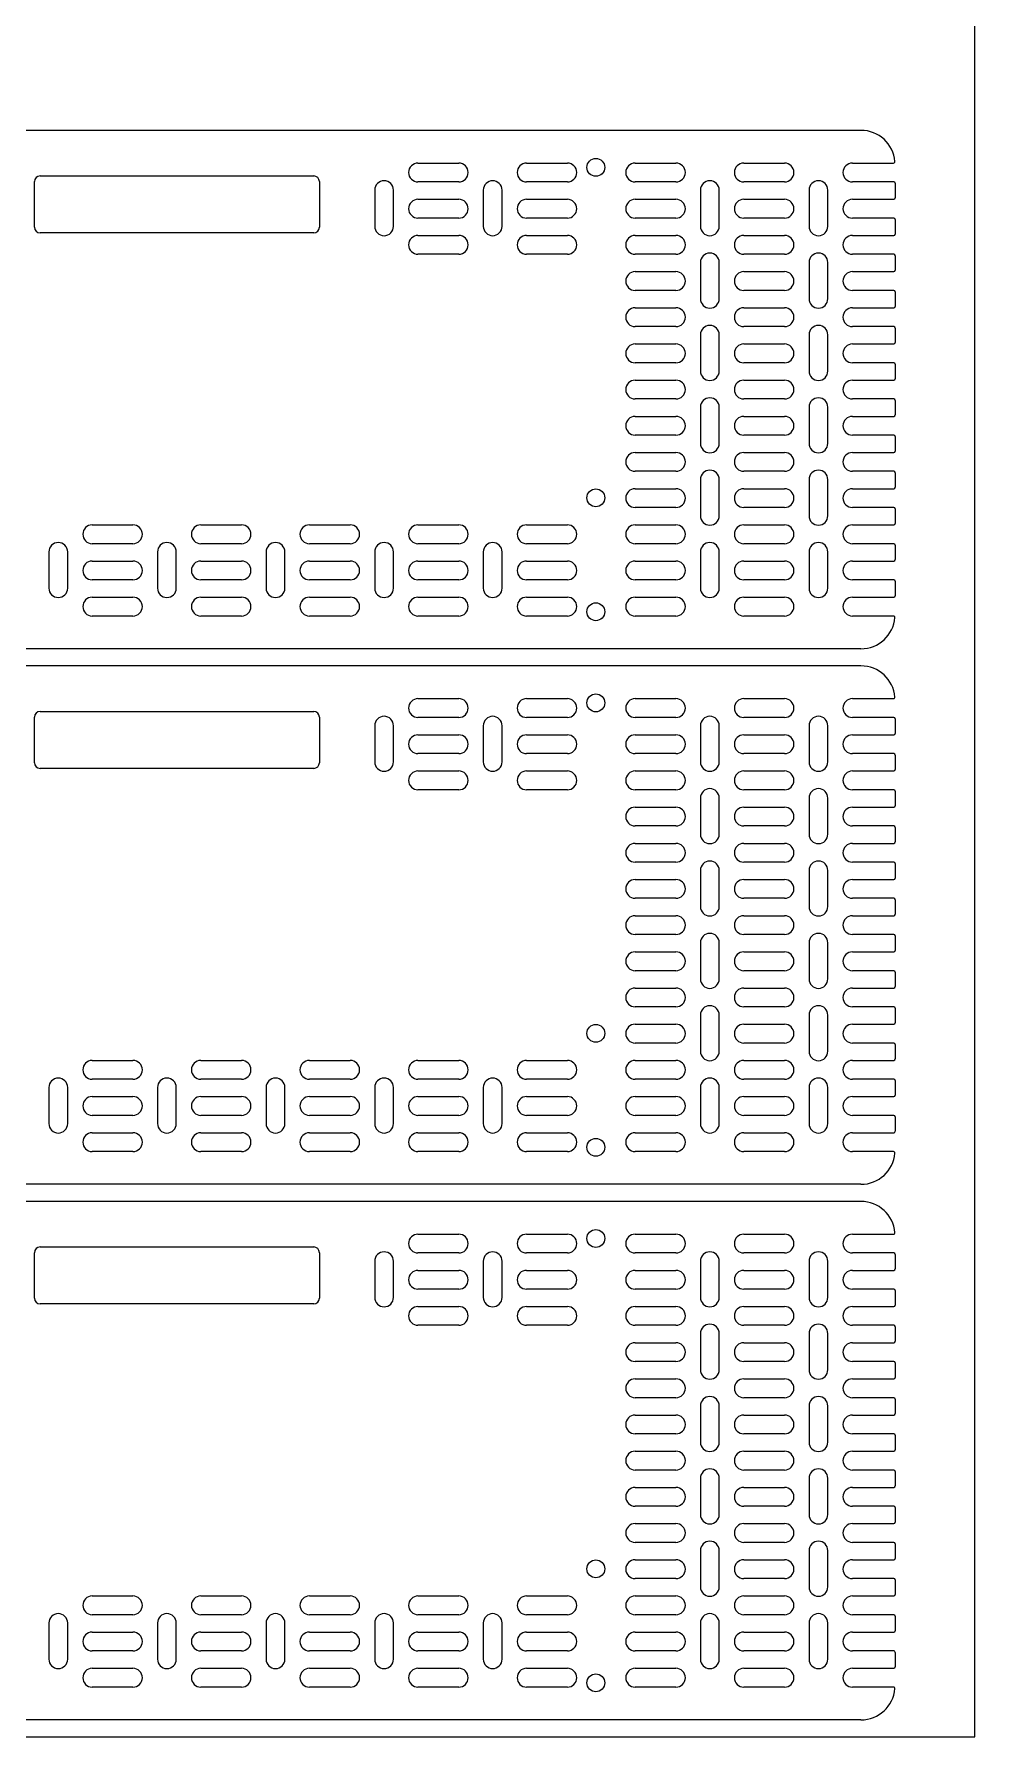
# Model space of a CAD drawing. Extents: x 0 to 610, y 0 to 610.
# Drawn here: x 444.9 to 610, y 0 to 298.9 of the extents above; entities that cross this region are included whole.
import ezdxf

# ---------------------------------------------------------------- set-up
doc = ezdxf.new("R2010")
doc.units = 0
doc.layers.get('0').update_dxf_attribs({"linetype": 'CONTINUOUS'})

msp = doc.modelspace()

# ---------------------------------------------------------------- linework, layer by layer
for p, q in [((610, 0), (610, 305)), ((590, 282), (404.25, 282)), ((590, 191), (372, 191)), ((590, 188), (404.25, 188)), ((590, 97), (372, 97)), ((590, 94), (404.25, 94)), ((590, 3), (372, 3)), ((0, 0), (610, 0))]:
    msp.add_line(p, q)
at = {"linetype": 'CONTINUOUS'}
for p, q in [((512.3, 276.25), (519.45, 276.25)), ((531.35, 276.25), (538.5, 276.25)), ((550.4, 276.25), (557.55, 276.25)), ((569.45, 276.25), (576.6, 276.25)), ((588.5, 276.25), (595.73, 276.25)), ((445, 265), (445, 273)), ((446, 274), (494, 274)), ((495, 273), (495, 265)), ((519.45, 272.95), (512.3, 272.95)), ((538.5, 272.95), (531.35, 272.95)), ((557.55, 272.95), (550.4, 272.95)), ((576.6, 272.95), (569.45, 272.95)), ((595.75, 272.95), (588.5, 272.95)), ((596, 272.7), (596, 270.15)), ((504.7, 271.5), (504.7, 265.15)), ((508, 265.15), (508, 271.5)), ((512.3, 269.9), (519.45, 269.9)), ((523.75, 271.5), (523.75, 265.15)), ((527.05, 265.15), (527.05, 271.5)), ((531.35, 269.9), (538.5, 269.9)), ((550.4, 269.9), (557.55, 269.9)), ((561.85, 271.5), (561.85, 265.15)), ((565.15, 265.15), (565.15, 271.5)), ((569.45, 269.9), (576.6, 269.9)), ((580.9, 271.5), (580.9, 265.15)), ((584.2, 265.15), (584.2, 271.5)), ((588.5, 269.9), (595.75, 269.9)), ((519.45, 266.6), (512.3, 266.6)), ((538.5, 266.6), (531.35, 266.6)), ((557.55, 266.6), (550.4, 266.6)), ((576.6, 266.6), (569.45, 266.6)), ((595.75, 266.6), (588.5, 266.6)), ((596, 266.35), (596, 263.8)), ((494, 264), (446, 264)), ((512.3, 263.55), (519.45, 263.55)), ((531.35, 263.55), (538.5, 263.55)), ((550.4, 263.55), (557.55, 263.55)), ((569.45, 263.55), (576.6, 263.55)), ((588.5, 263.55), (595.75, 263.55)), ((519.45, 260.25), (512.3, 260.25)), ((538.5, 260.25), (531.35, 260.25)), ((557.55, 260.25), (550.4, 260.25)), ((576.6, 260.25), (569.45, 260.25)), ((595.75, 260.25), (588.5, 260.25)), ((550.4, 257.2), (557.55, 257.2)), ((561.85, 258.8), (561.85, 252.45)), ((565.15, 252.45), (565.15, 258.8)), ((569.45, 257.2), (576.6, 257.2)), ((580.9, 258.8), (580.9, 252.45)), ((584.2, 252.45), (584.2, 258.8)), ((588.5, 257.2), (595.75, 257.2)), ((596, 260), (596, 257.45)), ((557.55, 253.9), (550.4, 253.9)), ((576.6, 253.9), (569.45, 253.9)), ((595.75, 253.9), (588.5, 253.9)), ((596, 253.65), (596, 251.1)), ((550.4, 250.85), (557.55, 250.85)), ((569.45, 250.85), (576.6, 250.85)), ((588.5, 250.85), (595.75, 250.85)), ((557.55, 247.55), (550.4, 247.55)), ((561.85, 246.1), (561.85, 239.75)), ((565.15, 239.75), (565.15, 246.1)), ((576.6, 247.55), (569.45, 247.55)), ((580.9, 246.1), (580.9, 239.75)), ((584.2, 239.75), (584.2, 246.1)), ((595.75, 247.55), (588.5, 247.55)), ((596, 247.3), (596, 244.75)), ((550.4, 244.5), (557.55, 244.5)), ((569.45, 244.5), (576.6, 244.5)), ((588.5, 244.5), (595.75, 244.5)), ((557.55, 241.2), (550.4, 241.2)), ((576.6, 241.2), (569.45, 241.2)), ((595.75, 241.2), (588.5, 241.2)), ((596, 240.95), (596, 238.4)), ((550.4, 238.15), (557.55, 238.15)), ((569.45, 238.15), (576.6, 238.15)), ((588.5, 238.15), (595.75, 238.15)), ((557.55, 234.85), (550.4, 234.85)), ((561.85, 233.4), (561.85, 227.05)), ((565.15, 227.05), (565.15, 233.4)), ((576.6, 234.85), (569.45, 234.85)), ((580.9, 233.4), (580.9, 227.05)), ((584.2, 227.05), (584.2, 233.4)), ((595.75, 234.85), (588.5, 234.85)), ((596, 234.6), (596, 232.05)), ((550.4, 231.8), (557.55, 231.8)), ((569.45, 231.8), (576.6, 231.8)), ((588.5, 231.8), (595.75, 231.8)), ((557.55, 228.5), (550.4, 228.5)), ((576.6, 228.5), (569.45, 228.5)), ((595.75, 228.5), (588.5, 228.5)), ((596, 228.25), (596, 225.7)), ((550.4, 225.45), (557.55, 225.45)), ((569.45, 225.45), (576.6, 225.45)), ((588.5, 225.45), (595.75, 225.45)), ((557.55, 222.15), (550.4, 222.15)), ((576.6, 222.15), (569.45, 222.15)), ((595.75, 222.15), (588.5, 222.15)), ((596, 221.9), (596, 219.35)), ((550.4, 219.1), (557.55, 219.1)), ((561.85, 220.7), (561.85, 214.35)), ((565.15, 214.35), (565.15, 220.7)), ((569.45, 219.1), (576.6, 219.1)), ((580.9, 220.7), (580.9, 214.35)), ((584.2, 214.35), (584.2, 220.7)), ((588.5, 219.1), (595.75, 219.1)), ((557.55, 215.8), (550.4, 215.8)), ((576.6, 215.8), (569.45, 215.8)), ((595.75, 215.8), (588.5, 215.8)), ((596, 215.55), (596, 213)), ((455.15, 212.75), (462.3, 212.75)), ((474.2, 212.75), (481.35, 212.75)), ((493.25, 212.75), (500.4, 212.75)), ((512.3, 212.75), (519.45, 212.75)), ((531.35, 212.75), (538.5, 212.75)), ((550.4, 212.75), (557.55, 212.75)), ((569.45, 212.75), (576.6, 212.75)), ((588.5, 212.75), (595.75, 212.75)), ((462.3, 209.45), (455.15, 209.45)), ((481.35, 209.45), (474.2, 209.45)), ((500.4, 209.45), (493.25, 209.45)), ((519.45, 209.45), (512.3, 209.45)), ((538.5, 209.45), (531.35, 209.45)), ((557.55, 209.45), (550.4, 209.45)), ((576.6, 209.45), (569.45, 209.45)), ((595.75, 209.45), (588.5, 209.45)), ((447.55, 208), (447.55, 201.65)), ((450.85, 201.65), (450.85, 208)), ((455.15, 206.4), (462.3, 206.4)), ((466.6, 208), (466.6, 201.65)), ((469.9, 201.65), (469.9, 208)), ((474.2, 206.4), (481.35, 206.4)), ((485.65, 208), (485.65, 201.65)), ((488.95, 201.65), (488.95, 208)), ((493.25, 206.4), (500.4, 206.4)), ((504.7, 208), (504.7, 201.65)), ((508, 201.65), (508, 208)), ((512.3, 206.4), (519.45, 206.4)), ((523.75, 208), (523.75, 201.65)), ((527.05, 201.65), (527.05, 208)), ((531.35, 206.4), (538.5, 206.4)), ((550.4, 206.4), (557.55, 206.4)), ((561.85, 208), (561.85, 201.65)), ((565.15, 201.65), (565.15, 208)), ((569.45, 206.4), (576.6, 206.4)), ((580.9, 208), (580.9, 201.65)), ((584.2, 201.65), (584.2, 208)), ((588.5, 206.4), (595.75, 206.4)), ((596, 209.2), (596, 206.65)), ((462.3, 203.1), (455.15, 203.1)), ((481.35, 203.1), (474.2, 203.1)), ((500.4, 203.1), (493.25, 203.1)), ((519.45, 203.1), (512.3, 203.1)), ((538.5, 203.1), (531.35, 203.1)), ((557.55, 203.1), (550.4, 203.1)), ((576.6, 203.1), (569.45, 203.1)), ((595.75, 203.1), (588.5, 203.1)), ((596, 202.85), (596, 200.3)), ((455.15, 200.05), (462.3, 200.05)), ((474.2, 200.05), (481.35, 200.05)), ((493.25, 200.05), (500.4, 200.05)), ((512.3, 200.05), (519.45, 200.05)), ((531.35, 200.05), (538.5, 200.05)), ((550.4, 200.05), (557.55, 200.05)), ((569.45, 200.05), (576.6, 200.05)), ((588.5, 200.05), (595.75, 200.05)), ((462.3, 196.75), (455.15, 196.75)), ((481.35, 196.75), (474.2, 196.75)), ((500.4, 196.75), (493.25, 196.75)), ((519.45, 196.75), (512.3, 196.75)), ((538.5, 196.75), (531.35, 196.75)), ((557.55, 196.75), (550.4, 196.75)), ((576.6, 196.75), (569.45, 196.75)), ((595.73, 196.75), (588.5, 196.75)), ((446, 180), (494, 180)), ((512.3, 182.25), (519.45, 182.25)), ((531.35, 182.25), (538.5, 182.25)), ((550.4, 182.25), (557.55, 182.25)), ((569.45, 182.25), (576.6, 182.25)), ((588.5, 182.25), (595.73, 182.25)), ((445, 171), (445, 179)), ((495, 179), (495, 171)), ((504.7, 177.5), (504.7, 171.15)), ((508, 171.15), (508, 177.5)), ((519.45, 178.95), (512.3, 178.95)), ((523.75, 177.5), (523.75, 171.15)), ((527.05, 171.15), (527.05, 177.5)), ((538.5, 178.95), (531.35, 178.95)), ((557.55, 178.95), (550.4, 178.95)), ((561.85, 177.5), (561.85, 171.15)), ((565.15, 171.15), (565.15, 177.5)), ((576.6, 178.95), (569.45, 178.95)), ((580.9, 177.5), (580.9, 171.15)), ((584.2, 171.15), (584.2, 177.5)), ((595.75, 178.95), (588.5, 178.95)), ((596, 178.7), (596, 176.15)), ((512.3, 175.9), (519.45, 175.9)), ((531.35, 175.9), (538.5, 175.9)), ((550.4, 175.9), (557.55, 175.9)), ((569.45, 175.9), (576.6, 175.9)), ((588.5, 175.9), (595.75, 175.9)), ((519.45, 172.6), (512.3, 172.6)), ((538.5, 172.6), (531.35, 172.6)), ((557.55, 172.6), (550.4, 172.6)), ((576.6, 172.6), (569.45, 172.6)), ((595.75, 172.6), (588.5, 172.6)), ((596, 172.35), (596, 169.8)), ((494, 170), (446, 170)), ((512.3, 169.55), (519.45, 169.55)), ((531.35, 169.55), (538.5, 169.55)), ((550.4, 169.55), (557.55, 169.55)), ((569.45, 169.55), (576.6, 169.55)), ((588.5, 169.55), (595.75, 169.55)), ((519.45, 166.25), (512.3, 166.25)), ((538.5, 166.25), (531.35, 166.25)), ((557.55, 166.25), (550.4, 166.25)), ((561.85, 164.8), (561.85, 158.45)), ((565.15, 158.45), (565.15, 164.8)), ((576.6, 166.25), (569.45, 166.25)), ((580.9, 164.8), (580.9, 158.45)), ((584.2, 158.45), (584.2, 164.8)), ((595.75, 166.25), (588.5, 166.25)), ((596, 166), (596, 163.45)), ((550.4, 163.2), (557.55, 163.2)), ((569.45, 163.2), (576.6, 163.2)), ((588.5, 163.2), (595.75, 163.2)), ((557.55, 159.9), (550.4, 159.9)), ((576.6, 159.9), (569.45, 159.9)), ((595.75, 159.9), (588.5, 159.9)), ((596, 159.65), (596, 157.1)), ((550.4, 156.85), (557.55, 156.85)), ((569.45, 156.85), (576.6, 156.85)), ((588.5, 156.85), (595.75, 156.85)), ((557.55, 153.55), (550.4, 153.55)), ((576.6, 153.55), (569.45, 153.55)), ((595.75, 153.55), (588.5, 153.55)), ((596, 153.3), (596, 150.75)), ((550.4, 150.5), (557.55, 150.5)), ((561.85, 152.1), (561.85, 145.75)), ((565.15, 145.75), (565.15, 152.1)), ((569.45, 150.5), (576.6, 150.5)), ((580.9, 152.1), (580.9, 145.75)), ((584.2, 145.75), (584.2, 152.1)), ((588.5, 150.5), (595.75, 150.5)), ((557.55, 147.2), (550.4, 147.2)), ((576.6, 147.2), (569.45, 147.2)), ((595.75, 147.2), (588.5, 147.2)), ((596, 146.95), (596, 144.4)), ((550.4, 144.15), (557.55, 144.15)), ((569.45, 144.15), (576.6, 144.15)), ((588.5, 144.15), (595.75, 144.15)), ((557.55, 140.85), (550.4, 140.85)), ((576.6, 140.85), (569.45, 140.85)), ((595.75, 140.85), (588.5, 140.85)), ((596, 140.6), (596, 138.05)), ((550.4, 137.8), (557.55, 137.8)), ((561.85, 139.4), (561.85, 133.05)), ((565.15, 133.05), (565.15, 139.4)), ((569.45, 137.8), (576.6, 137.8)), ((580.9, 139.4), (580.9, 133.05)), ((584.2, 133.05), (584.2, 139.4)), ((588.5, 137.8), (595.75, 137.8)), ((557.55, 134.5), (550.4, 134.5)), ((576.6, 134.5), (569.45, 134.5)), ((595.75, 134.5), (588.5, 134.5)), ((596, 134.25), (596, 131.7)), ((550.4, 131.45), (557.55, 131.45)), ((569.45, 131.45), (576.6, 131.45)), ((588.5, 131.45), (595.75, 131.45)), ((557.55, 128.15), (550.4, 128.15)), ((561.85, 126.7), (561.85, 120.35)), ((565.15, 120.35), (565.15, 126.7)), ((576.6, 128.15), (569.45, 128.15)), ((580.9, 126.7), (580.9, 120.35)), ((584.2, 120.35), (584.2, 126.7)), ((595.75, 128.15), (588.5, 128.15)), ((596, 127.9), (596, 125.35)), ((550.4, 125.1), (557.55, 125.1)), ((569.45, 125.1), (576.6, 125.1)), ((588.5, 125.1), (595.75, 125.1)), ((557.55, 121.8), (550.4, 121.8)), ((576.6, 121.8), (569.45, 121.8)), ((595.75, 121.8), (588.5, 121.8)), ((596, 121.55), (596, 119)), ((455.15, 118.75), (462.3, 118.75)), ((474.2, 118.75), (481.35, 118.75)), ((493.25, 118.75), (500.4, 118.75)), ((512.3, 118.75), (519.45, 118.75)), ((531.35, 118.75), (538.5, 118.75)), ((550.4, 118.75), (557.55, 118.75)), ((569.45, 118.75), (576.6, 118.75)), ((588.5, 118.75), (595.75, 118.75)), ((447.55, 114), (447.55, 107.65)), ((450.85, 107.65), (450.85, 114)), ((462.3, 115.45), (455.15, 115.45)), ((466.6, 114), (466.6, 107.65)), ((469.9, 107.65), (469.9, 114)), ((481.35, 115.45), (474.2, 115.45)), ((485.65, 114), (485.65, 107.65)), ((488.95, 107.65), (488.95, 114)), ((500.4, 115.45), (493.25, 115.45)), ((504.7, 114), (504.7, 107.65)), ((508, 107.65), (508, 114)), ((519.45, 115.45), (512.3, 115.45)), ((523.75, 114), (523.75, 107.65)), ((527.05, 107.65), (527.05, 114)), ((538.5, 115.45), (531.35, 115.45)), ((557.55, 115.45), (550.4, 115.45)), ((561.85, 114), (561.85, 107.65)), ((565.15, 107.65), (565.15, 114)), ((576.6, 115.45), (569.45, 115.45)), ((580.9, 114), (580.9, 107.65)), ((584.2, 107.65), (584.2, 114)), ((595.75, 115.45), (588.5, 115.45)), ((596, 115.2), (596, 112.65)), ((455.15, 112.4), (462.3, 112.4)), ((474.2, 112.4), (481.35, 112.4)), ((493.25, 112.4), (500.4, 112.4)), ((512.3, 112.4), (519.45, 112.4)), ((531.35, 112.4), (538.5, 112.4)), ((550.4, 112.4), (557.55, 112.4)), ((569.45, 112.4), (576.6, 112.4)), ((588.5, 112.4), (595.75, 112.4)), ((462.3, 109.1), (455.15, 109.1)), ((481.35, 109.1), (474.2, 109.1)), ((500.4, 109.1), (493.25, 109.1)), ((519.45, 109.1), (512.3, 109.1)), ((538.5, 109.1), (531.35, 109.1)), ((557.55, 109.1), (550.4, 109.1)), ((576.6, 109.1), (569.45, 109.1)), ((595.75, 109.1), (588.5, 109.1)), ((596, 108.85), (596, 106.3)), ((455.15, 106.05), (462.3, 106.05)), ((474.2, 106.05), (481.35, 106.05)), ((493.25, 106.05), (500.4, 106.05)), ((512.3, 106.05), (519.45, 106.05)), ((531.35, 106.05), (538.5, 106.05)), ((550.4, 106.05), (557.55, 106.05)), ((569.45, 106.05), (576.6, 106.05)), ((588.5, 106.05), (595.75, 106.05)), ((462.3, 102.75), (455.15, 102.75)), ((481.35, 102.75), (474.2, 102.75)), ((500.4, 102.75), (493.25, 102.75)), ((519.45, 102.75), (512.3, 102.75)), ((538.5, 102.75), (531.35, 102.75)), ((557.55, 102.75), (550.4, 102.75)), ((576.6, 102.75), (569.45, 102.75)), ((595.73, 102.75), (588.5, 102.75)), ((512.3, 88.25), (519.45, 88.25)), ((531.35, 88.25), (538.5, 88.25)), ((550.4, 88.25), (557.55, 88.25)), ((569.45, 88.25), (576.6, 88.25)), ((588.5, 88.25), (595.73, 88.25)), ((445, 77), (445, 85)), ((446, 86), (494, 86)), ((495, 85), (495, 77)), ((519.45, 84.95), (512.3, 84.95)), ((538.5, 84.95), (531.35, 84.95)), ((557.55, 84.95), (550.4, 84.95)), ((576.6, 84.95), (569.45, 84.95)), ((595.75, 84.95), (588.5, 84.95)), ((596, 84.7), (596, 82.15)), ((504.7, 83.5), (504.7, 77.15)), ((508, 77.15), (508, 83.5)), ((512.3, 81.9), (519.45, 81.9)), ((523.75, 83.5), (523.75, 77.15)), ((527.05, 77.15), (527.05, 83.5)), ((531.35, 81.9), (538.5, 81.9)), ((550.4, 81.9), (557.55, 81.9)), ((561.85, 83.5), (561.85, 77.15)), ((565.15, 77.15), (565.15, 83.5)), ((569.45, 81.9), (576.6, 81.9)), ((580.9, 83.5), (580.9, 77.15)), ((584.2, 77.15), (584.2, 83.5)), ((588.5, 81.9), (595.75, 81.9)), ((519.45, 78.6), (512.3, 78.6)), ((538.5, 78.6), (531.35, 78.6)), ((557.55, 78.6), (550.4, 78.6)), ((576.6, 78.6), (569.45, 78.6)), ((595.75, 78.6), (588.5, 78.6)), ((596, 78.35), (596, 75.8)), ((494, 76), (446, 76)), ((512.3, 75.55), (519.45, 75.55)), ((531.35, 75.55), (538.5, 75.55)), ((550.4, 75.55), (557.55, 75.55)), ((569.45, 75.55), (576.6, 75.55)), ((588.5, 75.55), (595.75, 75.55)), ((519.45, 72.25), (512.3, 72.25)), ((538.5, 72.25), (531.35, 72.25)), ((557.55, 72.25), (550.4, 72.25)), ((576.6, 72.25), (569.45, 72.25)), ((595.75, 72.25), (588.5, 72.25)), ((596, 72), (596, 69.45)), ((550.4, 69.2), (557.55, 69.2)), ((561.85, 70.8), (561.85, 64.45)), ((565.15, 64.45), (565.15, 70.8)), ((569.45, 69.2), (576.6, 69.2)), ((580.9, 70.8), (580.9, 64.45)), ((584.2, 64.45), (584.2, 70.8)), ((588.5, 69.2), (595.75, 69.2)), ((557.55, 65.9), (550.4, 65.9)), ((576.6, 65.9), (569.45, 65.9)), ((595.75, 65.9), (588.5, 65.9)), ((550.4, 62.85), (557.55, 62.85)), ((569.45, 62.85), (576.6, 62.85)), ((588.5, 62.85), (595.75, 62.85)), ((596, 65.65), (596, 63.1)), ((557.55, 59.55), (550.4, 59.55)), ((561.85, 58.1), (561.85, 51.75)), ((565.15, 51.75), (565.15, 58.1)), ((576.6, 59.55), (569.45, 59.55)), ((580.9, 58.1), (580.9, 51.75)), ((584.2, 51.75), (584.2, 58.1)), ((595.75, 59.55), (588.5, 59.55)), ((596, 59.3), (596, 56.75)), ((550.4, 56.5), (557.55, 56.5)), ((569.45, 56.5), (576.6, 56.5)), ((588.5, 56.5), (595.75, 56.5)), ((557.55, 53.2), (550.4, 53.2)), ((576.6, 53.2), (569.45, 53.2)), ((595.75, 53.2), (588.5, 53.2)), ((596, 52.95), (596, 50.4)), ((550.4, 50.15), (557.55, 50.15)), ((569.45, 50.15), (576.6, 50.15)), ((588.5, 50.15), (595.75, 50.15)), ((557.55, 46.85), (550.4, 46.85)), ((561.85, 45.4), (561.85, 39.05)), ((565.15, 39.05), (565.15, 45.4)), ((576.6, 46.85), (569.45, 46.85)), ((580.9, 45.4), (580.9, 39.05)), ((584.2, 39.05), (584.2, 45.4)), ((595.75, 46.85), (588.5, 46.85)), ((596, 46.6), (596, 44.05)), ((550.4, 43.8), (557.55, 43.8)), ((569.45, 43.8), (576.6, 43.8)), ((588.5, 43.8), (595.75, 43.8)), ((557.55, 40.5), (550.4, 40.5)), ((576.6, 40.5), (569.45, 40.5)), ((595.75, 40.5), (588.5, 40.5)), ((596, 40.25), (596, 37.7)), ((550.4, 37.45), (557.55, 37.45)), ((569.45, 37.45), (576.6, 37.45)), ((588.5, 37.45), (595.75, 37.45)), ((557.55, 34.15), (550.4, 34.15)), ((576.6, 34.15), (569.45, 34.15)), ((595.75, 34.15), (588.5, 34.15)), ((596, 33.9), (596, 31.35)), ((550.4, 31.1), (557.55, 31.1)), ((561.85, 32.7), (561.85, 26.35)), ((565.15, 26.35), (565.15, 32.7)), ((569.45, 31.1), (576.6, 31.1)), ((580.9, 32.7), (580.9, 26.35)), ((584.2, 26.35), (584.2, 32.7)), ((588.5, 31.1), (595.75, 31.1)), ((557.55, 27.8), (550.4, 27.8)), ((576.6, 27.8), (569.45, 27.8)), ((595.75, 27.8), (588.5, 27.8)), ((596, 27.55), (596, 25)), ((455.15, 24.75), (462.3, 24.75)), ((474.2, 24.75), (481.35, 24.75)), ((493.25, 24.75), (500.4, 24.75)), ((512.3, 24.75), (519.45, 24.75)), ((531.35, 24.75), (538.5, 24.75)), ((550.4, 24.75), (557.55, 24.75)), ((569.45, 24.75), (576.6, 24.75)), ((588.5, 24.75), (595.75, 24.75)), ((462.3, 21.45), (455.15, 21.45)), ((481.35, 21.45), (474.2, 21.45)), ((500.4, 21.45), (493.25, 21.45)), ((519.45, 21.45), (512.3, 21.45)), ((538.5, 21.45), (531.35, 21.45)), ((557.55, 21.45), (550.4, 21.45)), ((576.6, 21.45), (569.45, 21.45)), ((595.75, 21.45), (588.5, 21.45)), ((596, 21.2), (596, 18.65)), ((447.55, 20), (447.55, 13.65)), ((450.85, 13.65), (450.85, 20)), ((455.15, 18.4), (462.3, 18.4)), ((466.6, 20), (466.6, 13.65)), ((469.9, 13.65), (469.9, 20)), ((474.2, 18.4), (481.35, 18.4)), ((485.65, 20), (485.65, 13.65)), ((488.95, 13.65), (488.95, 20)), ((493.25, 18.4), (500.4, 18.4)), ((504.7, 20), (504.7, 13.65)), ((508, 13.65), (508, 20)), ((512.3, 18.4), (519.45, 18.4)), ((523.75, 20), (523.75, 13.65)), ((527.05, 13.65), (527.05, 20)), ((531.35, 18.4), (538.5, 18.4)), ((550.4, 18.4), (557.55, 18.4)), ((561.85, 20), (561.85, 13.65)), ((565.15, 13.65), (565.15, 20)), ((569.45, 18.4), (576.6, 18.4)), ((580.9, 20), (580.9, 13.65)), ((584.2, 13.65), (584.2, 20)), ((588.5, 18.4), (595.75, 18.4)), ((462.3, 15.1), (455.15, 15.1)), ((481.35, 15.1), (474.2, 15.1)), ((500.4, 15.1), (493.25, 15.1)), ((519.45, 15.1), (512.3, 15.1)), ((538.5, 15.1), (531.35, 15.1)), ((557.55, 15.1), (550.4, 15.1)), ((576.6, 15.1), (569.45, 15.1)), ((595.75, 15.1), (588.5, 15.1)), ((455.15, 12.05), (462.3, 12.05)), ((474.2, 12.05), (481.35, 12.05)), ((493.25, 12.05), (500.4, 12.05)), ((512.3, 12.05), (519.45, 12.05)), ((531.35, 12.05), (538.5, 12.05)), ((550.4, 12.05), (557.55, 12.05)), ((569.45, 12.05), (576.6, 12.05)), ((588.5, 12.05), (595.75, 12.05)), ((596, 14.85), (596, 12.3)), ((462.3, 8.75), (455.15, 8.75)), ((481.35, 8.75), (474.2, 8.75)), ((500.4, 8.75), (493.25, 8.75)), ((519.45, 8.75), (512.3, 8.75)), ((538.5, 8.75), (531.35, 8.75)), ((557.55, 8.75), (550.4, 8.75)), ((576.6, 8.75), (569.45, 8.75)), ((595.73, 8.75), (588.5, 8.75))]:
    msp.add_line(p, q, dxfattribs=at)
for centre in [(543.5, 275.5), (543.5, 217.5), (543.5, 197.5), (543.5, 181.5), (543.5, 123.5), (543.5, 103.5), (543.5, 87.5), (543.5, 29.5), (543.5, 9.5)]:
    msp.add_circle(centre, 1.57, dxfattribs=at)
for centre, radius, start, end in [((590, 276), 6, 4.9885, 90), ((512.3, 274.6), 1.65, 90, 270), ((519.45, 274.6), 1.65, 270, 90), ((531.35, 274.6), 1.65, 90, 270), ((538.5, 274.6), 1.65, 270, 90), ((550.4, 274.6), 1.65, 90, 270), ((557.55, 274.6), 1.65, 270, 90), ((569.45, 274.6), 1.65, 90, 270), ((576.6, 274.6), 1.65, 270, 90), ((588.5, 274.6), 1.65, 90, 270), ((595.73, 276.5), 0.25, 270, 4.9885), ((446, 273), 1, 90, 180), ((494, 273), 1, 0, 90), ((506.35, 271.5), 1.65, 0, 180), ((525.4, 271.5), 1.65, 0, 180), ((563.5, 271.5), 1.65, 0, 180), ((582.55, 271.5), 1.65, 0, 180), ((595.75, 272.7), 0.25, 0, 90), ((512.3, 268.25), 1.65, 90, 270), ((519.45, 268.25), 1.65, 270, 90), ((531.35, 268.25), 1.65, 90, 270), ((538.5, 268.25), 1.65, 270, 90), ((550.4, 268.25), 1.65, 90, 270), ((557.55, 268.25), 1.65, 270, 90), ((569.45, 268.25), 1.65, 90, 270), ((576.6, 268.25), 1.65, 270, 90), ((588.5, 268.25), 1.65, 90, 270), ((595.75, 270.15), 0.25, 270, 0), ((595.75, 266.35), 0.25, 0, 90), ((446, 265), 1, 180, 270), ((494, 265), 1, 270, 0), ((506.35, 265.15), 1.65, 180, 0), ((512.3, 261.9), 1.65, 90, 270), ((519.45, 261.9), 1.65, 270, 90), ((525.4, 265.15), 1.65, 180, 0), ((531.35, 261.9), 1.65, 90, 270), ((538.5, 261.9), 1.65, 270, 90), ((550.4, 261.9), 1.65, 90, 270), ((557.55, 261.9), 1.65, 270, 90), ((563.5, 265.15), 1.65, 180, 0), ((569.45, 261.9), 1.65, 90, 270), ((576.6, 261.9), 1.65, 270, 90), ((582.55, 265.15), 1.65, 180, 0), ((588.5, 261.9), 1.65, 90, 270), ((595.75, 263.8), 0.25, 270, 0), ((563.5, 258.8), 1.65, 0, 180), ((582.55, 258.8), 1.65, 0, 180), ((595.75, 260), 0.25, 0, 90), ((550.4, 255.55), 1.65, 90, 270), ((557.55, 255.55), 1.65, 270, 90), ((569.45, 255.55), 1.65, 90, 270), ((576.6, 255.55), 1.65, 270, 90), ((588.5, 255.55), 1.65, 90, 270), ((595.75, 257.45), 0.25, 270, 0), ((563.5, 252.45), 1.65, 180, 0), ((582.55, 252.45), 1.65, 180, 0), ((595.75, 253.65), 0.25, 0, 90), ((595.75, 251.1), 0.25, 270, 0), ((550.4, 249.2), 1.65, 90, 270), ((557.55, 249.2), 1.65, 270, 90), ((569.45, 249.2), 1.65, 90, 270), ((576.6, 249.2), 1.65, 270, 90), ((588.5, 249.2), 1.65, 90, 270), ((563.5, 246.1), 1.65, 0, 180), ((582.55, 246.1), 1.65, 0, 180), ((595.75, 247.3), 0.25, 0, 90), ((550.4, 242.85), 1.65, 90, 270), ((557.55, 242.85), 1.65, 270, 90), ((569.45, 242.85), 1.65, 90, 270), ((576.6, 242.85), 1.65, 270, 90), ((588.5, 242.85), 1.65, 90, 270), ((595.75, 244.75), 0.25, 270, 0), ((563.5, 239.75), 1.65, 180, 0), ((582.55, 239.75), 1.65, 180, 0), ((595.75, 240.95), 0.25, 0, 90), ((550.4, 236.5), 1.65, 90, 270), ((557.55, 236.5), 1.65, 270, 90), ((569.45, 236.5), 1.65, 90, 270), ((576.6, 236.5), 1.65, 270, 90), ((588.5, 236.5), 1.65, 90, 270), ((595.75, 238.4), 0.25, 270, 0), ((563.5, 233.4), 1.65, 0, 180), ((582.55, 233.4), 1.65, 0, 180), ((595.75, 234.6), 0.25, 0, 90), ((550.4, 230.15), 1.65, 90, 270), ((557.55, 230.15), 1.65, 270, 90), ((569.45, 230.15), 1.65, 90, 270), ((576.6, 230.15), 1.65, 270, 90), ((588.5, 230.15), 1.65, 90, 270), ((595.75, 232.05), 0.25, 270, 0), ((595.75, 228.25), 0.25, 0, 90), ((550.4, 223.8), 1.65, 90, 270), ((557.55, 223.8), 1.65, 270, 90), ((563.5, 227.05), 1.65, 180, 0), ((569.45, 223.8), 1.65, 90, 270), ((576.6, 223.8), 1.65, 270, 90), ((582.55, 227.05), 1.65, 180, 0), ((588.5, 223.8), 1.65, 90, 270), ((595.75, 225.7), 0.25, 270, 0), ((563.5, 220.7), 1.65, 0, 180), ((582.55, 220.7), 1.65, 0, 180), ((595.75, 221.9), 0.25, 0, 90), ((550.4, 217.45), 1.65, 90, 270), ((557.55, 217.45), 1.65, 270, 90), ((569.45, 217.45), 1.65, 90, 270), ((576.6, 217.45), 1.65, 270, 90), ((588.5, 217.45), 1.65, 90, 270), ((595.75, 219.35), 0.25, 270, 0), ((595.75, 215.55), 0.25, 0, 90), ((455.15, 211.1), 1.65, 90, 270), ((462.3, 211.1), 1.65, 270, 90), ((474.2, 211.1), 1.65, 90, 270), ((481.35, 211.1), 1.65, 270, 90), ((493.25, 211.1), 1.65, 90, 270), ((500.4, 211.1), 1.65, 270, 90), ((512.3, 211.1), 1.65, 90, 270), ((519.45, 211.1), 1.65, 270, 90), ((531.35, 211.1), 1.65, 90, 270), ((538.5, 211.1), 1.65, 270, 90), ((550.4, 211.1), 1.65, 90, 270), ((557.55, 211.1), 1.65, 270, 90), ((563.5, 214.35), 1.65, 180, 0), ((569.45, 211.1), 1.65, 90, 270), ((576.6, 211.1), 1.65, 270, 90), ((582.55, 214.35), 1.65, 180, 0), ((588.5, 211.1), 1.65, 90, 270), ((595.75, 213), 0.25, 270, 0), ((449.2, 208), 1.65, 0, 180), ((468.25, 208), 1.65, 0, 180), ((487.3, 208), 1.65, 0, 180), ((506.35, 208), 1.65, 0, 180), ((525.4, 208), 1.65, 0, 180), ((563.5, 208), 1.65, 0, 180), ((582.55, 208), 1.65, 0, 180), ((595.75, 209.2), 0.25, 0, 90), ((455.15, 204.75), 1.65, 90, 270), ((462.3, 204.75), 1.65, 270, 90), ((474.2, 204.75), 1.65, 90, 270), ((481.35, 204.75), 1.65, 270, 90), ((493.25, 204.75), 1.65, 90, 270), ((500.4, 204.75), 1.65, 270, 90), ((512.3, 204.75), 1.65, 90, 270), ((519.45, 204.75), 1.65, 270, 90), ((531.35, 204.75), 1.65, 90, 270), ((538.5, 204.75), 1.65, 270, 90), ((550.4, 204.75), 1.65, 90, 270), ((557.55, 204.75), 1.65, 270, 90), ((569.45, 204.75), 1.65, 90, 270), ((576.6, 204.75), 1.65, 270, 90), ((588.5, 204.75), 1.65, 90, 270), ((595.75, 206.65), 0.25, 270, 0), ((449.2, 201.65), 1.65, 180, 0), ((468.25, 201.65), 1.65, 180, 0), ((487.3, 201.65), 1.65, 180, 0), ((506.35, 201.65), 1.65, 180, 0), ((525.4, 201.65), 1.65, 180, 0), ((563.5, 201.65), 1.65, 180, 0), ((582.55, 201.65), 1.65, 180, 0), ((595.75, 202.85), 0.25, 0, 90), ((595.75, 200.3), 0.25, 270, 0), ((455.15, 198.4), 1.65, 90, 270), ((462.3, 198.4), 1.65, 270, 90), ((474.2, 198.4), 1.65, 90, 270), ((481.35, 198.4), 1.65, 270, 90), ((493.25, 198.4), 1.65, 90, 270), ((500.4, 198.4), 1.65, 270, 90), ((512.3, 198.4), 1.65, 90, 270), ((519.45, 198.4), 1.65, 270, 90), ((531.35, 198.4), 1.65, 90, 270), ((538.5, 198.4), 1.65, 270, 90), ((550.4, 198.4), 1.65, 90, 270), ((557.55, 198.4), 1.65, 270, 90), ((569.45, 198.4), 1.65, 90, 270), ((576.6, 198.4), 1.65, 270, 90), ((588.5, 198.4), 1.65, 90, 270), ((590, 197), 6, 270, 355.0115), ((595.73, 196.5), 0.25, 355.0115, 90), ((590, 182), 6, 4.9885, 90), ((595.73, 182.5), 0.25, 270, 4.9885), ((446, 179), 1, 90, 180), ((494, 179), 1, 0, 90), ((512.3, 180.6), 1.65, 90, 270), ((519.45, 180.6), 1.65, 270, 90), ((531.35, 180.6), 1.65, 90, 270), ((538.5, 180.6), 1.65, 270, 90), ((550.4, 180.6), 1.65, 90, 270), ((557.55, 180.6), 1.65, 270, 90), ((569.45, 180.6), 1.65, 90, 270), ((576.6, 180.6), 1.65, 270, 90), ((588.5, 180.6), 1.65, 90, 270), ((506.35, 177.5), 1.65, 0, 180), ((525.4, 177.5), 1.65, 0, 180), ((563.5, 177.5), 1.65, 0, 180), ((582.55, 177.5), 1.65, 0, 180), ((595.75, 178.7), 0.25, 0, 90), ((512.3, 174.25), 1.65, 90, 270), ((519.45, 174.25), 1.65, 270, 90), ((531.35, 174.25), 1.65, 90, 270), ((538.5, 174.25), 1.65, 270, 90), ((550.4, 174.25), 1.65, 90, 270), ((557.55, 174.25), 1.65, 270, 90), ((569.45, 174.25), 1.65, 90, 270), ((576.6, 174.25), 1.65, 270, 90), ((588.5, 174.25), 1.65, 90, 270), ((595.75, 176.15), 0.25, 270, 0), ((446, 171), 1, 180, 270), ((494, 171), 1, 270, 0), ((506.35, 171.15), 1.65, 180, 0), ((525.4, 171.15), 1.65, 180, 0), ((563.5, 171.15), 1.65, 180, 0), ((582.55, 171.15), 1.65, 180, 0), ((595.75, 172.35), 0.25, 0, 90), ((512.3, 167.9), 1.65, 90, 270), ((519.45, 167.9), 1.65, 270, 90), ((531.35, 167.9), 1.65, 90, 270), ((538.5, 167.9), 1.65, 270, 90), ((550.4, 167.9), 1.65, 90, 270), ((557.55, 167.9), 1.65, 270, 90), ((569.45, 167.9), 1.65, 90, 270), ((576.6, 167.9), 1.65, 270, 90), ((588.5, 167.9), 1.65, 90, 270), ((595.75, 169.8), 0.25, 270, 0), ((563.5, 164.8), 1.65, 0, 180), ((582.55, 164.8), 1.65, 0, 180), ((595.75, 166), 0.25, 0, 90), ((550.4, 161.55), 1.65, 90, 270), ((557.55, 161.55), 1.65, 270, 90), ((569.45, 161.55), 1.65, 90, 270), ((576.6, 161.55), 1.65, 270, 90), ((588.5, 161.55), 1.65, 90, 270), ((595.75, 163.45), 0.25, 270, 0), ((563.5, 158.45), 1.65, 180, 0), ((582.55, 158.45), 1.65, 180, 0), ((595.75, 159.65), 0.25, 0, 90), ((550.4, 155.2), 1.65, 90, 270), ((557.55, 155.2), 1.65, 270, 90), ((569.45, 155.2), 1.65, 90, 270), ((576.6, 155.2), 1.65, 270, 90), ((588.5, 155.2), 1.65, 90, 270), ((595.75, 157.1), 0.25, 270, 0), ((563.5, 152.1), 1.65, 0, 180), ((582.55, 152.1), 1.65, 0, 180), ((595.75, 153.3), 0.25, 0, 90), ((550.4, 148.85), 1.65, 90, 270), ((557.55, 148.85), 1.65, 270, 90), ((569.45, 148.85), 1.65, 90, 270), ((576.6, 148.85), 1.65, 270, 90), ((588.5, 148.85), 1.65, 90, 270), ((595.75, 150.75), 0.25, 270, 0), ((595.75, 146.95), 0.25, 0, 90), ((550.4, 142.5), 1.65, 90, 270), ((557.55, 142.5), 1.65, 270, 90), ((563.5, 145.75), 1.65, 180, 0), ((569.45, 142.5), 1.65, 90, 270), ((576.6, 142.5), 1.65, 270, 90), ((582.55, 145.75), 1.65, 180, 0), ((588.5, 142.5), 1.65, 90, 270), ((595.75, 144.4), 0.25, 270, 0), ((563.5, 139.4), 1.65, 0, 180), ((582.55, 139.4), 1.65, 0, 180), ((595.75, 140.6), 0.25, 0, 90), ((550.4, 136.15), 1.65, 90, 270), ((557.55, 136.15), 1.65, 270, 90), ((569.45, 136.15), 1.65, 90, 270), ((576.6, 136.15), 1.65, 270, 90), ((588.5, 136.15), 1.65, 90, 270), ((595.75, 138.05), 0.25, 270, 0), ((563.5, 133.05), 1.65, 180, 0), ((582.55, 133.05), 1.65, 180, 0), ((595.75, 134.25), 0.25, 0, 90), ((595.75, 131.7), 0.25, 270, 0), ((550.4, 129.8), 1.65, 90, 270), ((557.55, 129.8), 1.65, 270, 90), ((569.45, 129.8), 1.65, 90, 270), ((576.6, 129.8), 1.65, 270, 90), ((588.5, 129.8), 1.65, 90, 270), ((563.5, 126.7), 1.65, 0, 180), ((582.55, 126.7), 1.65, 0, 180), ((595.75, 127.9), 0.25, 0, 90), ((550.4, 123.45), 1.65, 90, 270), ((557.55, 123.45), 1.65, 270, 90), ((569.45, 123.45), 1.65, 90, 270), ((576.6, 123.45), 1.65, 270, 90), ((588.5, 123.45), 1.65, 90, 270), ((595.75, 125.35), 0.25, 270, 0), ((563.5, 120.35), 1.65, 180, 0), ((582.55, 120.35), 1.65, 180, 0), ((595.75, 121.55), 0.25, 0, 90), ((455.15, 117.1), 1.65, 90, 270), ((462.3, 117.1), 1.65, 270, 90), ((474.2, 117.1), 1.65, 90, 270), ((481.35, 117.1), 1.65, 270, 90), ((493.25, 117.1), 1.65, 90, 270), ((500.4, 117.1), 1.65, 270, 90), ((512.3, 117.1), 1.65, 90, 270), ((519.45, 117.1), 1.65, 270, 90), ((531.35, 117.1), 1.65, 90, 270), ((538.5, 117.1), 1.65, 270, 90), ((550.4, 117.1), 1.65, 90, 270), ((557.55, 117.1), 1.65, 270, 90), ((569.45, 117.1), 1.65, 90, 270), ((576.6, 117.1), 1.65, 270, 90), ((588.5, 117.1), 1.65, 90, 270), ((595.75, 119), 0.25, 270, 0), ((449.2, 114), 1.65, 0, 180), ((468.25, 114), 1.65, 0, 180), ((487.3, 114), 1.65, 0, 180), ((506.35, 114), 1.65, 0, 180), ((525.4, 114), 1.65, 0, 180), ((563.5, 114), 1.65, 0, 180), ((582.55, 114), 1.65, 0, 180), ((595.75, 115.2), 0.25, 0, 90), ((455.15, 110.75), 1.65, 90, 270), ((462.3, 110.75), 1.65, 270, 90), ((474.2, 110.75), 1.65, 90, 270), ((481.35, 110.75), 1.65, 270, 90), ((493.25, 110.75), 1.65, 90, 270), ((500.4, 110.75), 1.65, 270, 90), ((512.3, 110.75), 1.65, 90, 270), ((519.45, 110.75), 1.65, 270, 90), ((531.35, 110.75), 1.65, 90, 270), ((538.5, 110.75), 1.65, 270, 90), ((550.4, 110.75), 1.65, 90, 270), ((557.55, 110.75), 1.65, 270, 90), ((569.45, 110.75), 1.65, 90, 270), ((576.6, 110.75), 1.65, 270, 90), ((588.5, 110.75), 1.65, 90, 270), ((595.75, 112.65), 0.25, 270, 0), ((449.2, 107.65), 1.65, 180, 0), ((468.25, 107.65), 1.65, 180, 0), ((487.3, 107.65), 1.65, 180, 0), ((506.35, 107.65), 1.65, 180, 0), ((525.4, 107.65), 1.65, 180, 0), ((563.5, 107.65), 1.65, 180, 0), ((582.55, 107.65), 1.65, 180, 0), ((595.75, 108.85), 0.25, 0, 90), ((455.15, 104.4), 1.65, 90, 270), ((462.3, 104.4), 1.65, 270, 90), ((474.2, 104.4), 1.65, 90, 270), ((481.35, 104.4), 1.65, 270, 90), ((493.25, 104.4), 1.65, 90, 270), ((500.4, 104.4), 1.65, 270, 90), ((512.3, 104.4), 1.65, 90, 270), ((519.45, 104.4), 1.65, 270, 90), ((531.35, 104.4), 1.65, 90, 270), ((538.5, 104.4), 1.65, 270, 90), ((550.4, 104.4), 1.65, 90, 270), ((557.55, 104.4), 1.65, 270, 90), ((569.45, 104.4), 1.65, 90, 270), ((576.6, 104.4), 1.65, 270, 90), ((588.5, 104.4), 1.65, 90, 270), ((595.75, 106.3), 0.25, 270, 0), ((590, 103), 6, 270, 355.0115), ((595.73, 102.5), 0.25, 355.0115, 90), ((590, 88), 6, 4.9885, 90), ((512.3, 86.6), 1.65, 90, 270), ((519.45, 86.6), 1.65, 270, 90), ((531.35, 86.6), 1.65, 90, 270), ((538.5, 86.6), 1.65, 270, 90), ((550.4, 86.6), 1.65, 90, 270), ((557.55, 86.6), 1.65, 270, 90), ((569.45, 86.6), 1.65, 90, 270), ((576.6, 86.6), 1.65, 270, 90), ((588.5, 86.6), 1.65, 90, 270), ((595.73, 88.5), 0.25, 270, 4.9885), ((446, 85), 1, 90, 180), ((494, 85), 1, 0, 90), ((506.35, 83.5), 1.65, 0, 180), ((525.4, 83.5), 1.65, 0, 180), ((563.5, 83.5), 1.65, 0, 180), ((582.55, 83.5), 1.65, 0, 180), ((595.75, 84.7), 0.25, 0, 90), ((512.3, 80.25), 1.65, 90, 270), ((519.45, 80.25), 1.65, 270, 90), ((531.35, 80.25), 1.65, 90, 270), ((538.5, 80.25), 1.65, 270, 90), ((550.4, 80.25), 1.65, 90, 270), ((557.55, 80.25), 1.65, 270, 90), ((569.45, 80.25), 1.65, 90, 270), ((576.6, 80.25), 1.65, 270, 90), ((588.5, 80.25), 1.65, 90, 270), ((595.75, 82.15), 0.25, 270, 0), ((595.75, 78.35), 0.25, 0, 90), ((446, 77), 1, 180, 270), ((494, 77), 1, 270, 0), ((506.35, 77.15), 1.65, 180, 0), ((512.3, 73.9), 1.65, 90, 270), ((519.45, 73.9), 1.65, 270, 90), ((525.4, 77.15), 1.65, 180, 0), ((531.35, 73.9), 1.65, 90, 270), ((538.5, 73.9), 1.65, 270, 90), ((550.4, 73.9), 1.65, 90, 270), ((557.55, 73.9), 1.65, 270, 90), ((563.5, 77.15), 1.65, 180, 0), ((569.45, 73.9), 1.65, 90, 270), ((576.6, 73.9), 1.65, 270, 90), ((582.55, 77.15), 1.65, 180, 0), ((588.5, 73.9), 1.65, 90, 270), ((595.75, 75.8), 0.25, 270, 0), ((563.5, 70.8), 1.65, 0, 180), ((582.55, 70.8), 1.65, 0, 180), ((595.75, 72), 0.25, 0, 90), ((550.4, 67.55), 1.65, 90, 270), ((557.55, 67.55), 1.65, 270, 90), ((569.45, 67.55), 1.65, 90, 270), ((576.6, 67.55), 1.65, 270, 90), ((588.5, 67.55), 1.65, 90, 270), ((595.75, 69.45), 0.25, 270, 0), ((595.75, 65.65), 0.25, 0, 90), ((550.4, 61.2), 1.65, 90, 270), ((557.55, 61.2), 1.65, 270, 90), ((563.5, 64.45), 1.65, 180, 0), ((569.45, 61.2), 1.65, 90, 270), ((576.6, 61.2), 1.65, 270, 90), ((582.55, 64.45), 1.65, 180, 0), ((588.5, 61.2), 1.65, 90, 270), ((595.75, 63.1), 0.25, 270, 0), ((563.5, 58.1), 1.65, 0, 180), ((582.55, 58.1), 1.65, 0, 180), ((595.75, 59.3), 0.25, 0, 90), ((550.4, 54.85), 1.65, 90, 270), ((557.55, 54.85), 1.65, 270, 90), ((569.45, 54.85), 1.65, 90, 270), ((576.6, 54.85), 1.65, 270, 90), ((588.5, 54.85), 1.65, 90, 270), ((595.75, 56.75), 0.25, 270, 0), ((563.5, 51.75), 1.65, 180, 0), ((582.55, 51.75), 1.65, 180, 0), ((595.75, 52.95), 0.25, 0, 90), ((550.4, 48.5), 1.65, 90, 270), ((557.55, 48.5), 1.65, 270, 90), ((569.45, 48.5), 1.65, 90, 270), ((576.6, 48.5), 1.65, 270, 90), ((588.5, 48.5), 1.65, 90, 270), ((595.75, 50.4), 0.25, 270, 0), ((563.5, 45.4), 1.65, 0, 180), ((582.55, 45.4), 1.65, 0, 180), ((595.75, 46.6), 0.25, 0, 90), ((550.4, 42.15), 1.65, 90, 270), ((557.55, 42.15), 1.65, 270, 90), ((569.45, 42.15), 1.65, 90, 270), ((576.6, 42.15), 1.65, 270, 90), ((588.5, 42.15), 1.65, 90, 270), ((595.75, 44.05), 0.25, 270, 0), ((563.5, 39.05), 1.65, 180, 0), ((582.55, 39.05), 1.65, 180, 0), ((595.75, 40.25), 0.25, 0, 90), ((550.4, 35.8), 1.65, 90, 270), ((557.55, 35.8), 1.65, 270, 90), ((569.45, 35.8), 1.65, 90, 270), ((576.6, 35.8), 1.65, 270, 90), ((588.5, 35.8), 1.65, 90, 270), ((595.75, 37.7), 0.25, 270, 0), ((563.5, 32.7), 1.65, 0, 180), ((582.55, 32.7), 1.65, 0, 180), ((595.75, 33.9), 0.25, 0, 90), ((550.4, 29.45), 1.65, 90, 270), ((557.55, 29.45), 1.65, 270, 90), ((569.45, 29.45), 1.65, 90, 270), ((576.6, 29.45), 1.65, 270, 90), ((588.5, 29.45), 1.65, 90, 270), ((595.75, 31.35), 0.25, 270, 0), ((595.75, 27.55), 0.25, 0, 90), ((455.15, 23.1), 1.65, 90, 270), ((462.3, 23.1), 1.65, 270, 90), ((474.2, 23.1), 1.65, 90, 270), ((481.35, 23.1), 1.65, 270, 90), ((493.25, 23.1), 1.65, 90, 270), ((500.4, 23.1), 1.65, 270, 90), ((512.3, 23.1), 1.65, 90, 270), ((519.45, 23.1), 1.65, 270, 90), ((531.35, 23.1), 1.65, 90, 270), ((538.5, 23.1), 1.65, 270, 90), ((550.4, 23.1), 1.65, 90, 270), ((557.55, 23.1), 1.65, 270, 90), ((563.5, 26.35), 1.65, 180, 0), ((569.45, 23.1), 1.65, 90, 270), ((576.6, 23.1), 1.65, 270, 90), ((582.55, 26.35), 1.65, 180, 0), ((588.5, 23.1), 1.65, 90, 270), ((595.75, 25), 0.25, 270, 0), ((449.2, 20), 1.65, 0, 180), ((468.25, 20), 1.65, 0, 180), ((487.3, 20), 1.65, 0, 180), ((506.35, 20), 1.65, 0, 180), ((525.4, 20), 1.65, 0, 180), ((563.5, 20), 1.65, 0, 180), ((582.55, 20), 1.65, 0, 180), ((595.75, 21.2), 0.25, 0, 90), ((455.15, 16.75), 1.65, 90, 270), ((462.3, 16.75), 1.65, 270, 90), ((474.2, 16.75), 1.65, 90, 270), ((481.35, 16.75), 1.65, 270, 90), ((493.25, 16.75), 1.65, 90, 270), ((500.4, 16.75), 1.65, 270, 90), ((512.3, 16.75), 1.65, 90, 270), ((519.45, 16.75), 1.65, 270, 90), ((531.35, 16.75), 1.65, 90, 270), ((538.5, 16.75), 1.65, 270, 90), ((550.4, 16.75), 1.65, 90, 270), ((557.55, 16.75), 1.65, 270, 90), ((569.45, 16.75), 1.65, 90, 270), ((576.6, 16.75), 1.65, 270, 90), ((588.5, 16.75), 1.65, 90, 270), ((595.75, 18.65), 0.25, 270, 0), ((595.75, 14.85), 0.25, 0, 90), ((449.2, 13.65), 1.65, 180, 0), ((455.15, 10.4), 1.65, 90, 270), ((462.3, 10.4), 1.65, 270, 90), ((468.25, 13.65), 1.65, 180, 0), ((474.2, 10.4), 1.65, 90, 270), ((481.35, 10.4), 1.65, 270, 90), ((487.3, 13.65), 1.65, 180, 0), ((493.25, 10.4), 1.65, 90, 270), ((500.4, 10.4), 1.65, 270, 90), ((506.35, 13.65), 1.65, 180, 0), ((512.3, 10.4), 1.65, 90, 270), ((519.45, 10.4), 1.65, 270, 90), ((525.4, 13.65), 1.65, 180, 0), ((531.35, 10.4), 1.65, 90, 270), ((538.5, 10.4), 1.65, 270, 90), ((550.4, 10.4), 1.65, 90, 270), ((557.55, 10.4), 1.65, 270, 90), ((563.5, 13.65), 1.65, 180, 0), ((569.45, 10.4), 1.65, 90, 270), ((576.6, 10.4), 1.65, 270, 90), ((582.55, 13.65), 1.65, 180, 0), ((588.5, 10.4), 1.65, 90, 270), ((595.75, 12.3), 0.25, 270, 0), ((590, 9), 6, 270, 355.0115), ((595.73, 8.5), 0.25, 355.0115, 90)]:
    msp.add_arc(centre, radius, start, end, dxfattribs=at)

doc.saveas('drawing.dxf')
